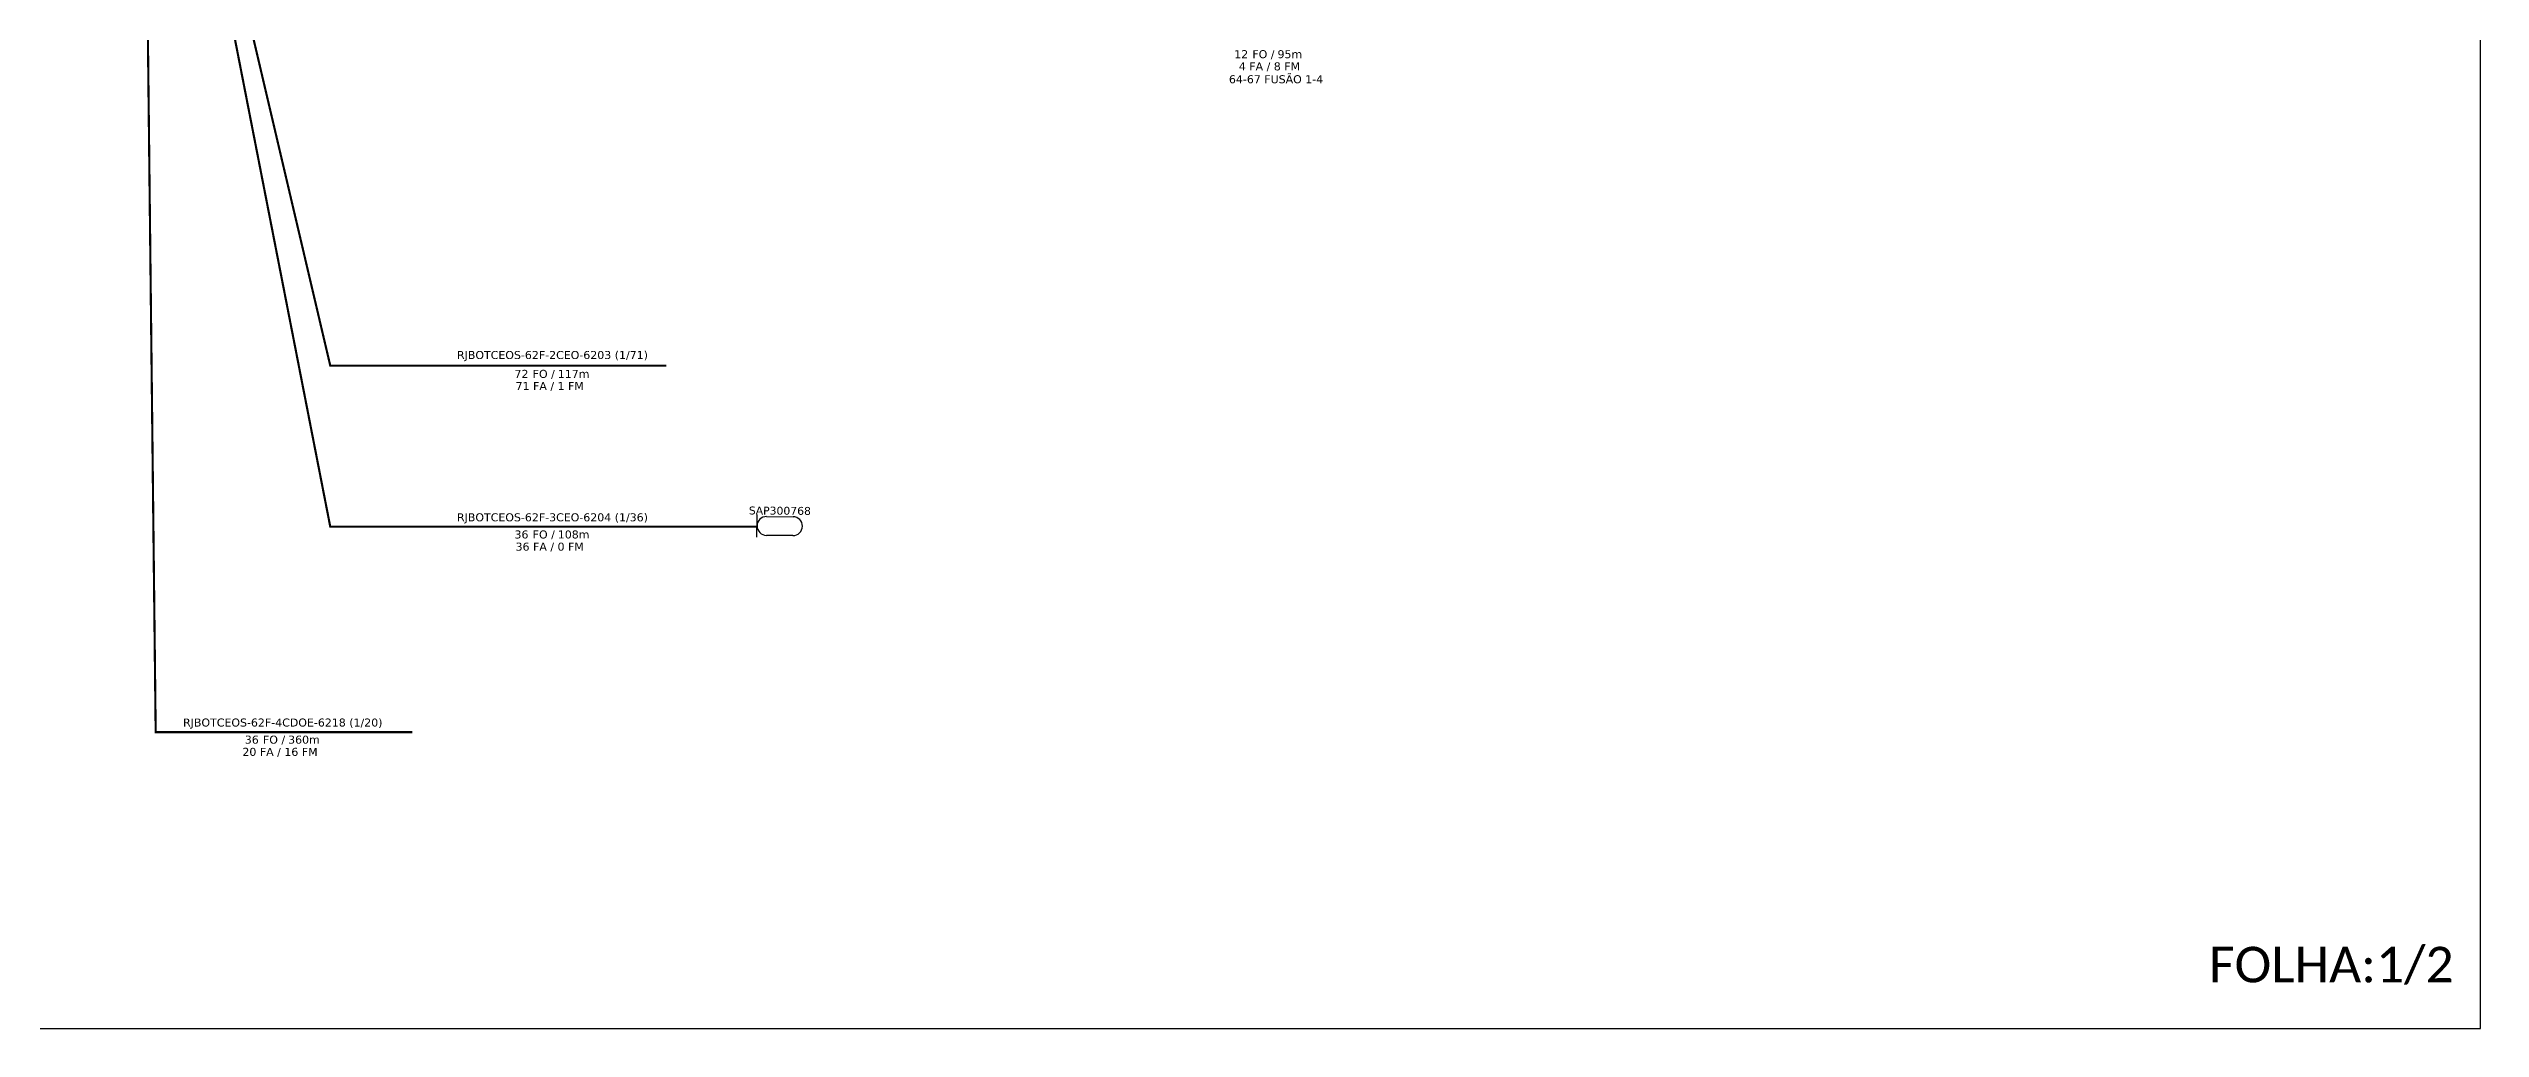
# Model space of a CAD drawing. Header units: metres. Extents: x -894 to 988, y 24 to 618.
# Drawn here: x -600 to -53, y 24 to 244 of the extents above; entities that cross this region are included whole.
import ezdxf
from ezdxf.enums import TextEntityAlignment as Align

# ---------------------------------------------------------------- set-up
doc = ezdxf.new("R2010")
doc.units = ezdxf.units.M
doc.layers.add('20.5-CABO AÉREO', color=1, linetype='Continuous')
doc.layers.add('CEO', color=1, linetype='Continuous')
doc.layers.add('Texto_Cabos', color=1, linetype='Continuous', lineweight=20)
doc.styles.add('siredit', font='verdana.ttf')
doc.styles.add('WMF-Calibri0', font='calibri.ttf')
doc.linetypes.add('FENCELINE1', pattern='A,6.35,-2.54,[133,ltypeshp.shx,S=2.54,R=0,X=-2.54,Y=0],-2.54,25.4', length=36.83)

msp = doc.modelspace()

# ---------------------------------------------------------------- linework, layer by layer
at = {"color": 7}
msp.add_lwpolyline([(-893.59, 23.62), (-52.59, 23.62), (-52.59, 617.62), (-893.59, 617.62)], close=True, dxfattribs=at)
at = {"layer": '20.5-CABO AÉREO', "color": 7, "linetype": 'FENCELINE1', "ltscale": 0.1, "const_width": 0.48}
for points in [[(-440.19, 136.4), (-536.19, 136.4), (-578.39, 352.07), (-578.39, 352.07)], [(-578.39, 352.07), (-575.45, 90.19), (-517.71, 90.19)], [(-460.58, 172.55), (-536.18, 172.55), (-578.39, 352.07), (-578.39, 352.07)]]:
    msp.add_lwpolyline(points, dxfattribs=at)
at = {"layer": 'CEO', "color": 0}
for p, q in [((-438.05, 138.66), (-432.09, 138.61)), ((-432.12, 134.37), (-438.08, 134.41))]:
    msp.add_line(p, q, dxfattribs=at)
msp.add_lwpolyline([(-440.21, 133.99), (-440.16, 139.11)], dxfattribs=at)
for centre, start, end in [((-438.06, 136.54), 89.5498, 269.5498), ((-432.11, 136.49), 269.5498, 89.5498)]:
    msp.add_arc(centre, 2.12, start, end, dxfattribs=at)

# ---------------------------------------------------------------- texts
at = {"style": 'WMF-Calibri0'}
msp.add_text('FOLHA:1/2', height=8, dxfattribs=at).set_placement((-113.61, 33.95))
at = {"layer": 'CEO', "color": 0, "ltscale": 50, "style": 'siredit'}
msp.add_text('SAP300768', height=1.774, rotation=359.5498, dxfattribs=at).set_placement((-435.06, 139.97), align=Align.MIDDLE_CENTER)
at = {"layer": 'Texto_Cabos', "color": 0, "ltscale": 50, "style": 'siredit'}
for s, p in [('12', (-329.73, 242.58)), ('72', (-491.61, 170.72)), ('36', (-491.61, 134.63))]:
    msp.add_text(s, height=1.8, dxfattribs=at).set_placement(p, align=Align.MIDDLE_RIGHT)
for s, p in [('4 FA / 8 FM', (-324.95, 239.84)), ('71 FA / 1 FM', (-486.83, 167.99)), ('36 FA / 0 FM', (-486.83, 131.89))]:
    msp.add_text(s, height=1.8, dxfattribs=at).set_placement(p, align=Align.MIDDLE_CENTER)
at = {"layer": 'Texto_Cabos', "color": 0, "style": 'siredit'}
for p in [(-323.81, 242.58), (-485.68, 170.72), (-485.68, 134.63)]:
    msp.add_text('FO /', height=1.8, dxfattribs=at).set_placement(p, align=Align.MIDDLE_RIGHT)
at = {"layer": 'Texto_Cabos', "color": 0, "ltscale": 50, "style": 'siredit'}
for s, p in [('95m', (-323.13, 242.58)), ('117m', (-485.01, 170.72)), ('108m', (-485.01, 134.63))]:
    msp.add_text(s, height=1.8, dxfattribs=at).set_placement(p, align=Align.MIDDLE_LEFT)
at = {"layer": 'Texto_Cabos', "color": 7, "style": 'siredit'}
for s, p in [('36', (-552.27, 88.51)), ('FO /', (-546.34, 88.51))]:
    msp.add_text(s, height=1.8, dxfattribs=at).set_placement(p, align=Align.MIDDLE_RIGHT)
msp.add_text('360m', height=1.8, dxfattribs=at).set_placement((-545.67, 88.51), align=Align.MIDDLE_LEFT)
msp.add_text('20 FA / 16 FM', height=1.8, dxfattribs=at).set_placement((-547.49, 85.77), align=Align.MIDDLE_CENTER)
at = {"layer": 'Texto_Cabos', "color": 0, "char_height": 1.8, "attachment_point": 5, "style": 'siredit'}
for s, insert in [('64-67 FUSÃO 1-4', (-323.46, 236.93)), ('RJBOTCEOS-62F-2CEO-6203 (1/71)', (-486.21, 174.72)), ('RJBOTCEOS-62F-3CEO-6204 (1/36)', (-486.21, 138.24))]:
    msp.add_mtext(s, dxfattribs=dict(at, insert=insert))
at = {"layer": 'Texto_Cabos', "color": 7, "insert": (-546.87, 92.11), "char_height": 1.8, "width": 66.4382, "attachment_point": 5, "style": 'siredit'}
msp.add_mtext('RJBOTCEOS-62F-4CDOE-6218 (1/20)', dxfattribs=at)

doc.saveas('drawing.dxf')
